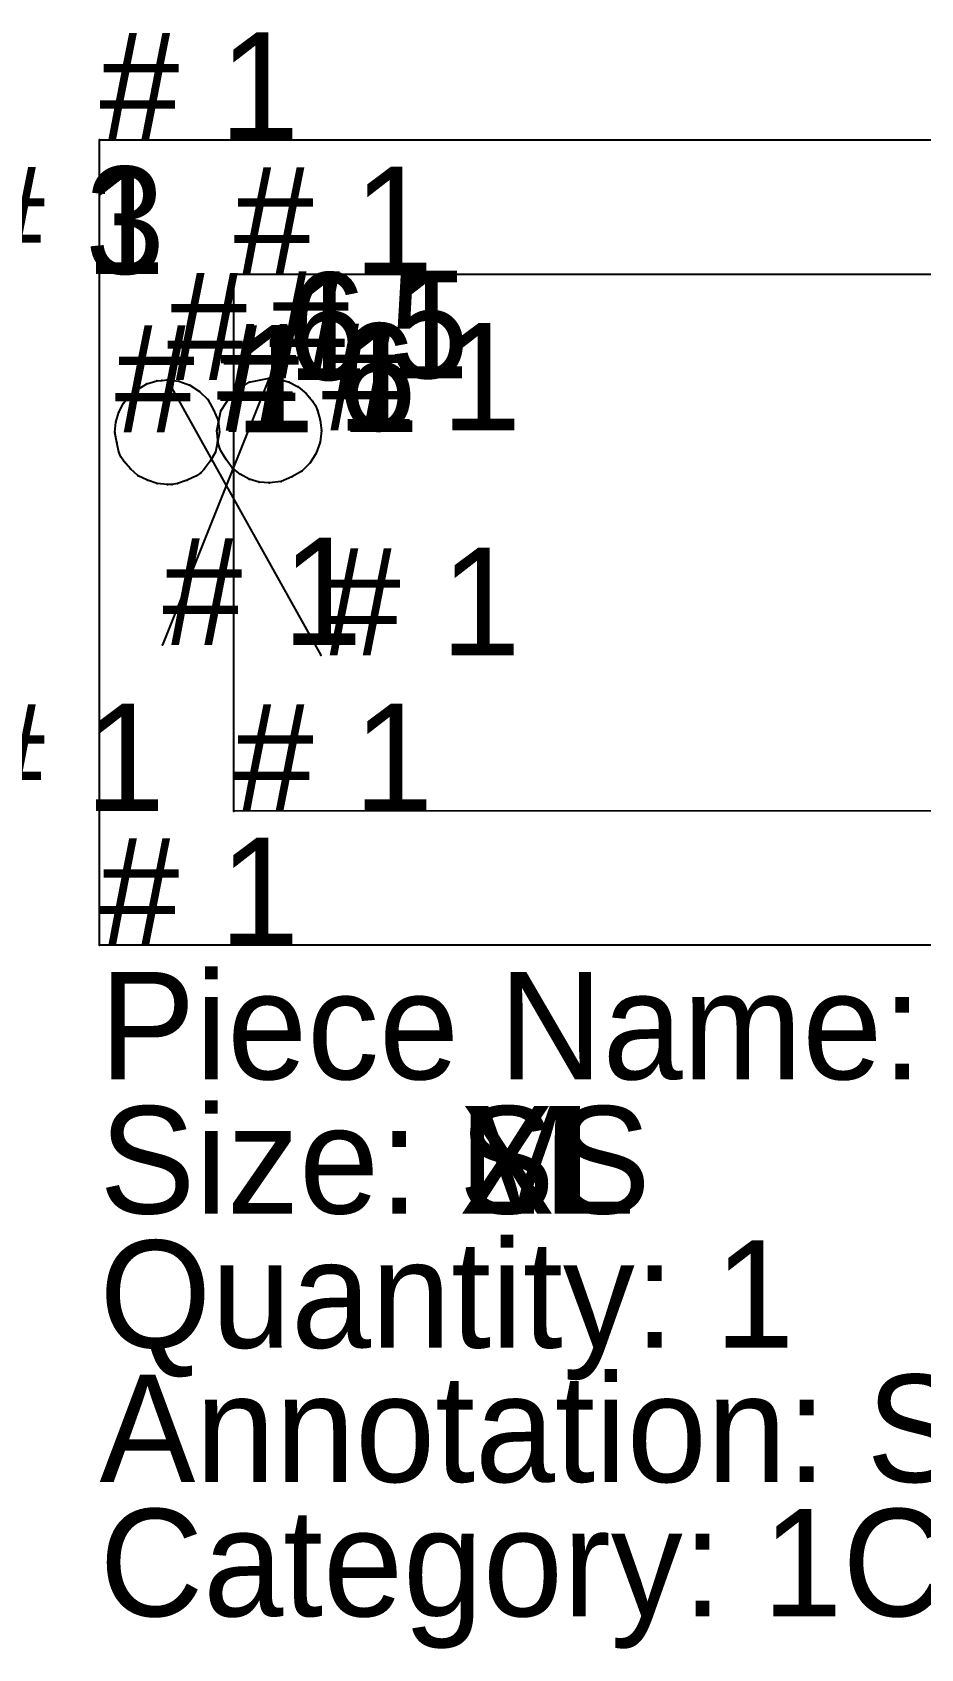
# Model space of a CAD drawing. Extents: x -10 to 8445, y -315 to 270.
# Drawn here: x 2884.6 to 2950.8, y -82.4 to 38 of the extents above; entities that cross this region are included whole.
import ezdxf

# ---------------------------------------------------------------- set-up
doc = ezdxf.new("R2010")
doc.units = 0

# ---------------------------------------------------------------- blocks, each defined once
blk = doc.blocks.new('SP740099-S_S')
at = {"layer": '1'}
for s, p in [('# 3', (-30992.1289, -61551.4492)), ('# 1', (-30992.1289, -61591.4648))]:
    blk.add_text(s, height=8, dxfattribs=at).set_placement(p)
at = {"layer": '14'}
for p in [(-30992.1289, -61551.4453), (-30992.127, -61591.4648)]:
    blk.add_text('# 1', height=8, dxfattribs=at).set_placement(p)
at = {"layer": '2'}
for s, p in [('# 3', (-30992.1289, -61551.4492)), ('# 1', (-30992.1289, -61551.4453)), ('# 1', (-30992.1289, -61591.4648)), ('# 1', (-30992.127, -61591.4648))]:
    blk.add_text(s, height=8, dxfattribs=at).set_placement(p)
blk = doc.blocks.new('SP7400910-S_XS')
at = {"layer": '1'}
blk.add_lwpolyline([(-30982.1289, -61601.4453), (-31511.9121, -61601.4492), (-31511.9121, -61541.4492), (-30982.1289, -61541.4492)], close=True, dxfattribs=at)
at = {"layer": '14'}
blk.add_lwpolyline([(-30992.1289, -61591.4453), (-31501.9199, -61591.4648), (-31501.9199, -61551.4648), (-30992.127, -61551.4648)], close=True, dxfattribs=at)
at = {"layer": '2'}
for p in [(-31511.9121, -61541.4492), (-31501.9199, -61551.4648), (-31507.6426, -61559.4141), (-31507.2617, -61559.375), (-31506.8789, -61559.3359), (-31506.8789, -61559.3359), (-31506.8789, -61559.3359), (-31499.2852, -61559.2109), (-31499.2852, -61559.2109), (-31499.2852, -61559.2109), (-31497.791, -61559.5078), (-31509.6426, -61560.4883), (-31508.377, -61559.6328), (-31505.1973, -61559.7344), (-31502.0332, -61560.3633), (-31496.5254, -61560.3477), (-31496.2793, -61560.6406), (-31510.4707, -61561.75), (-31503.8457, -61560.8086), (-31496.0332, -61560.9375), (-31495.6738, -61561.6133), (-31503.1758, -61563.125), (-31503.1758, -61563.125), (-31503.0801, -61562.3672), (-31495.3789, -61563.1016), (-31495.3789, -61563.1055), (-31510.7695, -61563.2422), (-31510.7695, -61563.25), (-31510.6211, -61563.9922), (-31503.1367, -61563.5), (-31503.1211, -61563.9844), (-31503.0957, -61563.8789), (-31502.9727, -61563.2305), (-31502.9727, -61563.2383), (-31510.4707, -61564.7344), (-31510.1035, -61565.4063), (-31503.2676, -61564.7266), (-31502.8691, -61564.6172), (-31495.7754, -61564.793), (-31509.0254, -61566.4844), (-31504.6895, -61566.4844), (-31504.1113, -61565.9922), (-31502.0254, -61565.8828), (-31500.7598, -61566.7266), (-31496.8457, -61566.1484), (-31507.627, -61567.0625), (-31506.8633, -61567.1367), (-31506.8633, -61567.1367), (-31506.1035, -61567.0664), (-31499.2695, -61567.0117), (-31499.2695, -61567.0117), (-31498.4004, -61566.9063), (-31507.2285, -61579.082), (-31495.4316, -61579.8477), (-31501.9199, -61591.4648), (-31511.9121, -61601.4492)]:
    blk.add_point(p, dxfattribs=at)
at = {"layer": '3'}
for p in [(-31506.0156, -61559.4414), (-31500.7754, -61559.5156), (-31498.5234, -61559.2852), (-31509.0313, -61560.0273), (-31504.4609, -61560.1992), (-31497.1172, -61559.8672), (-31510.1152, -61561.0781), (-31503.418, -61561.5703), (-31502.8789, -61561.6328), (-31495.8223, -61561.2539), (-31510.6914, -61562.4805), (-31495.4922, -61562.3516), (-31503.0195, -61564.2539), (-31495.4844, -61563.9727), (-31510.3223, -61565.0781), (-31503.6621, -61565.3828), (-31502.4785, -61565.2734), (-31496.2383, -61565.5273), (-31509.5938, -61565.9688), (-31508.3438, -61566.8086), (-31505.3906, -61566.8125), (-31504.3809, -61566.2734), (-31501.4336, -61566.3672), (-31497.6016, -61566.5703), (-31506.4902, -61567.1406), (-31500.0273, -61566.9492)]:
    blk.add_point(p, dxfattribs=at)
at = {"layer": '8'}
for points in [[(-31510.7695, -61563.2422), (-31510.6914, -61562.4805), (-31510.4707, -61561.75), (-31510.1152, -61561.0781), (-31509.6426, -61560.4883), (-31509.0313, -61560.0273), (-31508.377, -61559.6328), (-31507.6426, -61559.4141), (-31507.2617, -61559.375), (-31506.8789, -61559.3359)], [(-31499.2852, -61559.2109), (-31507.2285, -61579.082)], [(-31506.8789, -61559.3359), (-31506.0156, -61559.4414), (-31505.1973, -61559.7344), (-31504.4609, -61560.1992), (-31503.8457, -61560.8086), (-31503.418, -61561.5703), (-31503.0801, -61562.3672), (-31502.9727, -61563.2305)], [(-31506.8789, -61559.3359), (-31495.4316, -61579.8477)], [(-31503.1758, -61563.125), (-31502.8789, -61561.6328), (-31502.0332, -61560.3633), (-31500.7754, -61559.5156), (-31499.2852, -61559.2109)], [(-31499.2852, -61559.2109), (-31498.5234, -61559.2852), (-31497.791, -61559.5078), (-31497.1172, -61559.8672), (-31496.5254, -61560.3477), (-31496.2793, -61560.6406), (-31496.0332, -61560.9375), (-31495.8223, -61561.2539), (-31495.6738, -61561.6133), (-31495.4922, -61562.3516), (-31495.3789, -61563.1016)], [(-31499.2695, -61567.0117), (-31500.0273, -61566.9492), (-31500.7598, -61566.7266), (-31501.4336, -61566.3672), (-31502.0254, -61565.8828), (-31502.4785, -61565.2734), (-31502.8691, -61564.6172), (-31503.0195, -61564.2539), (-31503.0957, -61563.8789), (-31503.1367, -61563.5), (-31503.1758, -61563.125)], [(-31495.3789, -61563.1055), (-31495.4844, -61563.9727), (-31495.7754, -61564.793), (-31496.2383, -61565.5273), (-31496.8457, -61566.1484), (-31497.6016, -61566.5703), (-31498.4004, -61566.9063), (-31499.2695, -61567.0117)], [(-31506.8633, -61567.1367), (-31507.627, -61567.0625), (-31508.3438, -61566.8086), (-31509.0254, -61566.4844), (-31509.5938, -61565.9688), (-31510.1035, -61565.4063), (-31510.3223, -61565.0781), (-31510.4707, -61564.7344), (-31510.6211, -61563.9922), (-31510.7695, -61563.25)], [(-31502.9727, -61563.2383), (-31503.1211, -61563.9844), (-31503.2676, -61564.7266), (-31503.6621, -61565.3828), (-31504.1113, -61565.9922), (-31504.3809, -61566.2734), (-31504.6895, -61566.4844), (-31505.3906, -61566.8125), (-31506.1035, -61567.0664), (-31506.4902, -61567.1406), (-31506.8633, -61567.1367)]]:
    blk.add_lwpolyline(points, dxfattribs=at)
at = {"layer": '1'}
for s, p in [('Piece Name: SP7400910', (-31511.9121, -61611.4414)), ('Size: XS', (-31511.9121, -61621.4414))]:
    blk.add_text(s, height=8, dxfattribs=at).set_placement(p)
blk = doc.blocks.new('SP7400910-S_S')
at = {"layer": '1'}
blk.add_lwpolyline([(-30982.1289, -61601.4453), (-31511.9121, -61601.4492), (-31511.9121, -61541.4492), (-30982.1289, -61541.4492)], close=True, dxfattribs=at)
at = {"layer": '14'}
blk.add_lwpolyline([(-30992.1289, -61591.4453), (-31501.9199, -61591.4648), (-31501.9199, -61551.4648), (-30992.127, -61551.4648)], close=True, dxfattribs=at)
at = {"layer": '2'}
for p in [(-31511.9121, -61541.4492), (-31501.9199, -61551.4648), (-31507.6426, -61559.4141), (-31507.2617, -61559.375), (-31506.8809, -61559.3359), (-31506.8789, -61559.3359), (-31506.8789, -61559.3398), (-31499.2852, -61559.2109), (-31499.2852, -61559.2148), (-31499.2832, -61559.2109), (-31497.793, -61559.5078), (-31509.6426, -61560.4883), (-31508.377, -61559.6328), (-31505.1973, -61559.7344), (-31502.0332, -61560.3633), (-31496.5254, -61560.3477), (-31496.2793, -61560.6406), (-31510.4707, -61561.7539), (-31503.8457, -61560.8086), (-31496.0332, -61560.9375), (-31495.6738, -61561.6133), (-31503.1758, -61563.125), (-31503.1758, -61563.1289), (-31503.0801, -61562.3672), (-31495.3789, -61563.1016), (-31495.3789, -61563.1055), (-31510.7695, -61563.2422), (-31510.7695, -61563.2461), (-31510.6211, -61563.9922), (-31503.1367, -61563.5), (-31503.1211, -61563.9844), (-31503.0957, -61563.8789), (-31502.9727, -61563.2305), (-31502.9727, -61563.2383), (-31510.4707, -61564.7344), (-31510.1035, -61565.4063), (-31503.2676, -61564.7266), (-31502.8691, -61564.6172), (-31495.7754, -61564.793), (-31509.0254, -61566.4844), (-31504.6895, -61566.4844), (-31504.1113, -61565.9922), (-31502.0254, -61565.8828), (-31500.7598, -61566.7266), (-31496.8457, -61566.1484), (-31507.627, -61567.0625), (-31506.8633, -61567.1367), (-31506.8613, -61567.1367), (-31506.1035, -61567.0664), (-31499.2715, -61567.0117), (-31499.2695, -61567.0117), (-31498.4004, -61566.9063), (-31507.2285, -61579.0859), (-31495.4316, -61579.8477), (-31501.9199, -61591.4648), (-31511.9121, -61601.4492)]:
    blk.add_point(p, dxfattribs=at)
at = {"layer": '3'}
for p in [(-31506.0156, -61559.4414), (-31500.7754, -61559.5156), (-31498.5234, -61559.2852), (-31509.0313, -61560.0273), (-31504.4609, -61560.1992), (-31497.1172, -61559.8672), (-31510.1152, -61561.0781), (-31503.418, -61561.5703), (-31502.8789, -61561.6328), (-31495.8223, -61561.2539), (-31510.6914, -61562.4805), (-31495.4922, -61562.3516), (-31503.0195, -61564.2539), (-31495.4844, -61563.9727), (-31510.3223, -61565.0781), (-31503.6621, -61565.3828), (-31502.4785, -61565.2734), (-31496.2383, -61565.5273), (-31509.5938, -61565.9688), (-31508.3438, -61566.8086), (-31505.3906, -61566.8125), (-31504.3809, -61566.2734), (-31501.4336, -61566.3672), (-31497.6016, -61566.5703), (-31506.4902, -61567.1406), (-31500.0273, -61566.9492)]:
    blk.add_point(p, dxfattribs=at)
at = {"layer": '8'}
for points in [[(-31510.7695, -61563.2422), (-31510.6914, -61562.4805), (-31510.4707, -61561.7539), (-31510.1152, -61561.0781), (-31509.6426, -61560.4883), (-31509.0313, -61560.0273), (-31508.377, -61559.6328), (-31507.6426, -61559.4141), (-31507.2617, -61559.375), (-31506.8809, -61559.3359)], [(-31499.2852, -61559.2148), (-31507.2285, -61579.0859)], [(-31506.8789, -61559.3359), (-31506.0156, -61559.4414), (-31505.1973, -61559.7344), (-31504.4609, -61560.1992), (-31503.8457, -61560.8086), (-31503.418, -61561.5703), (-31503.0801, -61562.3672), (-31502.9727, -61563.2305)], [(-31506.8789, -61559.3398), (-31495.4316, -61579.8477)], [(-31503.1758, -61563.125), (-31502.8789, -61561.6328), (-31502.0332, -61560.3633), (-31500.7754, -61559.5156), (-31499.2852, -61559.2109)], [(-31499.2832, -61559.2109), (-31498.5234, -61559.2852), (-31497.793, -61559.5078), (-31497.1172, -61559.8672), (-31496.5254, -61560.3477), (-31496.2793, -61560.6406), (-31496.0332, -61560.9375), (-31495.8223, -61561.2539), (-31495.6738, -61561.6133), (-31495.4922, -61562.3516), (-31495.3789, -61563.1016)], [(-31499.2715, -61567.0117), (-31500.0273, -61566.9492), (-31500.7598, -61566.7266), (-31501.4336, -61566.3672), (-31502.0254, -61565.8828), (-31502.4785, -61565.2734), (-31502.8691, -61564.6172), (-31503.0195, -61564.2539), (-31503.0957, -61563.8789), (-31503.1367, -61563.5), (-31503.1758, -61563.1289)], [(-31495.3789, -61563.1055), (-31495.4844, -61563.9727), (-31495.7754, -61564.793), (-31496.2383, -61565.5273), (-31496.8457, -61566.1484), (-31497.6016, -61566.5703), (-31498.4004, -61566.9063), (-31499.2695, -61567.0117)], [(-31506.8633, -61567.1367), (-31507.627, -61567.0625), (-31508.3438, -61566.8086), (-31509.0254, -61566.4844), (-31509.5938, -61565.9688), (-31510.1035, -61565.4063), (-31510.3223, -61565.0781), (-31510.4707, -61564.7344), (-31510.6211, -61563.9922), (-31510.7695, -61563.2461)], [(-31502.9727, -61563.2383), (-31503.1211, -61563.9844), (-31503.2676, -61564.7266), (-31503.6621, -61565.3828), (-31504.1113, -61565.9922), (-31504.3809, -61566.2734), (-31504.6895, -61566.4844), (-31505.3906, -61566.8125), (-31506.1035, -61567.0664), (-31506.4902, -61567.1406), (-31506.8613, -61567.1367)]]:
    blk.add_lwpolyline(points, dxfattribs=at)
at = {"layer": '1'}
for s, p in [('# 1', (-31511.9121, -61541.4492)), ('# 1', (-31511.9121, -61601.4492)), ('Piece Name: SP7400910', (-31511.9121, -61611.4414)), ('Size: S', (-31511.9121, -61621.4414)), ('Quantity: 1', (-31511.9121, -61631.4414)), ('Annotation: SOPRA COPRILMAPO DX', (-31511.9121, -61641.4414)), ('Category: 1COSI', (-31511.9121, -61651.4414))]:
    blk.add_text(s, height=8, dxfattribs=at).set_placement(p)
at = {"layer": '14'}
for p in [(-31501.9199, -61551.4648), (-31501.9199, -61591.4648)]:
    blk.add_text('# 1', height=8, dxfattribs=at).set_placement(p)
at = {"layer": '2'}
for s, p in [('# 1', (-31511.9121, -61541.4492)), ('# 1', (-31501.9199, -61551.4648)), ('# 1', (-31506.8809, -61559.3359)), ('# 6', (-31506.8789, -61559.3398)), ('# 1', (-31506.8789, -61559.3359)), ('# 1', (-31499.2852, -61559.2109)), ('# 1', (-31499.2852, -61559.2148)), ('# 5', (-31499.2832, -61559.2109)), ('# 1', (-31510.7695, -61563.2422)), ('# 1', (-31510.7695, -61563.2461)), ('# 6', (-31503.1758, -61563.1289)), ('# 1', (-31503.1758, -61563.125)), ('# 1', (-31502.9727, -61563.2305)), ('# 1', (-31502.9727, -61563.2383)), ('# 1', (-31495.3789, -61563.1016)), ('# 1', (-31495.3789, -61563.1055)), ('# 1', (-31506.8633, -61567.1367)), ('# 21', (-31506.8613, -61567.1367)), ('# 1', (-31499.2715, -61567.0117)), ('# 1', (-31499.2695, -61567.0117)), ('# 1', (-31507.2285, -61579.0859)), ('# 1', (-31495.4316, -61579.8477)), ('# 1', (-31501.9199, -61591.4648)), ('# 1', (-31511.9121, -61601.4492))]:
    blk.add_text(s, height=8, dxfattribs=at).set_placement(p)
at = {"layer": '8'}
for s, p in [('# 1', (-31506.8809, -61559.3359)), ('# 6', (-31506.8789, -61559.3398)), ('# 1', (-31506.8789, -61559.3359)), ('# 1', (-31499.2852, -61559.2109)), ('# 1', (-31499.2852, -61559.2148)), ('# 5', (-31499.2832, -61559.2109)), ('# 1', (-31510.7695, -61563.2422)), ('# 1', (-31510.7695, -61563.2461)), ('# 6', (-31503.1758, -61563.1289)), ('# 1', (-31503.1758, -61563.125)), ('# 1', (-31502.9727, -61563.2305)), ('# 1', (-31502.9727, -61563.2383)), ('# 1', (-31495.3789, -61563.1016)), ('# 1', (-31495.3789, -61563.1055)), ('# 1', (-31506.8633, -61567.1367)), ('# 21', (-31506.8613, -61567.1367)), ('# 1', (-31499.2715, -61567.0117)), ('# 1', (-31499.2695, -61567.0117)), ('# 1', (-31507.2285, -61579.0859)), ('# 1', (-31495.4316, -61579.8477))]:
    blk.add_text(s, height=8, dxfattribs=at).set_placement(p)
blk = doc.blocks.new('SP7400910-S_M')
at = {"layer": '1'}
blk.add_lwpolyline([(-30982.1289, -61601.4453), (-31511.9121, -61601.4492), (-31511.9121, -61541.4492), (-30982.1289, -61541.4492)], close=True, dxfattribs=at)
at = {"layer": '14'}
blk.add_lwpolyline([(-30992.1289, -61591.4453), (-31501.9199, -61591.4648), (-31501.9199, -61551.4648), (-30992.127, -61551.4648)], close=True, dxfattribs=at)
at = {"layer": '2'}
for p in [(-31511.9121, -61541.4492), (-31501.9199, -61551.4648), (-31507.6426, -61559.4141), (-31507.2617, -61559.375), (-31506.8789, -61559.3359), (-31506.8789, -61559.3359), (-31506.8789, -61559.3359), (-31499.2852, -61559.2109), (-31499.2852, -61559.2109), (-31499.2852, -61559.2109), (-31497.791, -61559.5078), (-31509.6426, -61560.4883), (-31508.377, -61559.6328), (-31505.1973, -61559.7344), (-31502.0332, -61560.3633), (-31496.5254, -61560.3477), (-31496.2793, -61560.6406), (-31510.4707, -61561.75), (-31503.8457, -61560.8086), (-31496.0332, -61560.9375), (-31495.6738, -61561.6133), (-31503.1758, -61563.125), (-31503.1758, -61563.125), (-31503.0801, -61562.3672), (-31495.3789, -61563.1016), (-31495.3789, -61563.1055), (-31510.7695, -61563.2422), (-31510.7695, -61563.25), (-31510.6211, -61563.9922), (-31503.1367, -61563.5), (-31503.1211, -61563.9844), (-31503.0957, -61563.8789), (-31502.9727, -61563.2305), (-31502.9727, -61563.2383), (-31510.4707, -61564.7344), (-31510.1035, -61565.4063), (-31503.2676, -61564.7266), (-31502.8691, -61564.6172), (-31495.7754, -61564.793), (-31509.0254, -61566.4844), (-31504.6895, -61566.4844), (-31504.1113, -61565.9922), (-31502.0254, -61565.8828), (-31500.7598, -61566.7266), (-31496.8457, -61566.1484), (-31507.627, -61567.0625), (-31506.8633, -61567.1367), (-31506.8633, -61567.1367), (-31506.1035, -61567.0664), (-31499.2695, -61567.0117), (-31499.2695, -61567.0117), (-31498.4004, -61566.9063), (-31507.2285, -61579.082), (-31495.4316, -61579.8477), (-31501.9199, -61591.4648), (-31511.9121, -61601.4492)]:
    blk.add_point(p, dxfattribs=at)
at = {"layer": '3'}
for p in [(-31506.0156, -61559.4414), (-31500.7754, -61559.5156), (-31498.5234, -61559.2852), (-31509.0313, -61560.0273), (-31504.4609, -61560.1992), (-31497.1172, -61559.8672), (-31510.1152, -61561.0781), (-31503.418, -61561.5703), (-31502.8789, -61561.6328), (-31495.8223, -61561.2539), (-31510.6914, -61562.4805), (-31495.4922, -61562.3516), (-31503.0195, -61564.2539), (-31495.4844, -61563.9727), (-31510.3223, -61565.0781), (-31503.6621, -61565.3828), (-31502.4785, -61565.2734), (-31496.2383, -61565.5273), (-31509.5938, -61565.9688), (-31508.3438, -61566.8086), (-31505.3906, -61566.8125), (-31504.3809, -61566.2734), (-31501.4336, -61566.3672), (-31497.6016, -61566.5703), (-31506.4902, -61567.1406), (-31500.0273, -61566.9492)]:
    blk.add_point(p, dxfattribs=at)
at = {"layer": '8'}
for points in [[(-31510.7695, -61563.2422), (-31510.6914, -61562.4805), (-31510.4707, -61561.75), (-31510.1152, -61561.0781), (-31509.6426, -61560.4883), (-31509.0313, -61560.0273), (-31508.377, -61559.6328), (-31507.6426, -61559.4141), (-31507.2617, -61559.375), (-31506.8789, -61559.3359)], [(-31499.2852, -61559.2109), (-31507.2285, -61579.082)], [(-31506.8789, -61559.3359), (-31506.0156, -61559.4414), (-31505.1973, -61559.7344), (-31504.4609, -61560.1992), (-31503.8457, -61560.8086), (-31503.418, -61561.5703), (-31503.0801, -61562.3672), (-31502.9727, -61563.2305)], [(-31506.8789, -61559.3359), (-31495.4316, -61579.8477)], [(-31503.1758, -61563.125), (-31502.8789, -61561.6328), (-31502.0332, -61560.3633), (-31500.7754, -61559.5156), (-31499.2852, -61559.2109)], [(-31499.2852, -61559.2109), (-31498.5234, -61559.2852), (-31497.791, -61559.5078), (-31497.1172, -61559.8672), (-31496.5254, -61560.3477), (-31496.2793, -61560.6406), (-31496.0332, -61560.9375), (-31495.8223, -61561.2539), (-31495.6738, -61561.6133), (-31495.4922, -61562.3516), (-31495.3789, -61563.1016)], [(-31499.2695, -61567.0117), (-31500.0273, -61566.9492), (-31500.7598, -61566.7266), (-31501.4336, -61566.3672), (-31502.0254, -61565.8828), (-31502.4785, -61565.2734), (-31502.8691, -61564.6172), (-31503.0195, -61564.2539), (-31503.0957, -61563.8789), (-31503.1367, -61563.5), (-31503.1758, -61563.125)], [(-31495.3789, -61563.1055), (-31495.4844, -61563.9727), (-31495.7754, -61564.793), (-31496.2383, -61565.5273), (-31496.8457, -61566.1484), (-31497.6016, -61566.5703), (-31498.4004, -61566.9063), (-31499.2695, -61567.0117)], [(-31506.8633, -61567.1367), (-31507.627, -61567.0625), (-31508.3438, -61566.8086), (-31509.0254, -61566.4844), (-31509.5938, -61565.9688), (-31510.1035, -61565.4063), (-31510.3223, -61565.0781), (-31510.4707, -61564.7344), (-31510.6211, -61563.9922), (-31510.7695, -61563.25)], [(-31502.9727, -61563.2383), (-31503.1211, -61563.9844), (-31503.2676, -61564.7266), (-31503.6621, -61565.3828), (-31504.1113, -61565.9922), (-31504.3809, -61566.2734), (-31504.6895, -61566.4844), (-31505.3906, -61566.8125), (-31506.1035, -61567.0664), (-31506.4902, -61567.1406), (-31506.8633, -61567.1367)]]:
    blk.add_lwpolyline(points, dxfattribs=at)
at = {"layer": '1'}
for s, p in [('Piece Name: SP7400910', (-31511.9121, -61611.4414)), ('Size: M', (-31511.9121, -61621.4414))]:
    blk.add_text(s, height=8, dxfattribs=at).set_placement(p)
blk = doc.blocks.new('SP7400910-S_L')
at = {"layer": '1'}
blk.add_lwpolyline([(-30982.1289, -61601.4453), (-31511.9121, -61601.4492), (-31511.9121, -61541.4492), (-30982.1289, -61541.4492)], close=True, dxfattribs=at)
at = {"layer": '14'}
blk.add_lwpolyline([(-30992.1289, -61591.4453), (-31501.9199, -61591.4648), (-31501.9199, -61551.4648), (-30992.127, -61551.4648)], close=True, dxfattribs=at)
at = {"layer": '2'}
for p in [(-31511.9121, -61541.4492), (-31501.9199, -61551.4648), (-31507.6426, -61559.4141), (-31507.2617, -61559.375), (-31506.8789, -61559.3359), (-31506.8789, -61559.3359), (-31506.8789, -61559.3359), (-31499.2852, -61559.2109), (-31499.2852, -61559.2109), (-31499.2852, -61559.2109), (-31497.791, -61559.5078), (-31509.6426, -61560.4883), (-31508.377, -61559.6328), (-31505.1973, -61559.7344), (-31502.0332, -61560.3633), (-31496.5254, -61560.3477), (-31496.2793, -61560.6406), (-31510.4707, -61561.75), (-31503.8457, -61560.8086), (-31496.0332, -61560.9375), (-31495.6738, -61561.6133), (-31503.1758, -61563.125), (-31503.1758, -61563.125), (-31503.0801, -61562.3672), (-31495.3789, -61563.1016), (-31495.3789, -61563.1055), (-31510.7695, -61563.2422), (-31510.7695, -61563.25), (-31510.6211, -61563.9922), (-31503.1367, -61563.5), (-31503.1211, -61563.9844), (-31503.0957, -61563.8789), (-31502.9727, -61563.2305), (-31502.9727, -61563.2383), (-31510.4707, -61564.7344), (-31510.1035, -61565.4063), (-31503.2676, -61564.7266), (-31502.8691, -61564.6172), (-31495.7754, -61564.793), (-31509.0254, -61566.4844), (-31504.6895, -61566.4844), (-31504.1113, -61565.9922), (-31502.0254, -61565.8828), (-31500.7598, -61566.7266), (-31496.8457, -61566.1484), (-31507.627, -61567.0625), (-31506.8633, -61567.1367), (-31506.8633, -61567.1367), (-31506.1035, -61567.0664), (-31499.2695, -61567.0117), (-31499.2695, -61567.0117), (-31498.4004, -61566.9063), (-31507.2285, -61579.082), (-31495.4316, -61579.8477), (-31501.9199, -61591.4648), (-31511.9121, -61601.4492)]:
    blk.add_point(p, dxfattribs=at)
at = {"layer": '3'}
for p in [(-31506.0156, -61559.4414), (-31500.7754, -61559.5156), (-31498.5234, -61559.2852), (-31509.0313, -61560.0273), (-31504.4609, -61560.1992), (-31497.1172, -61559.8672), (-31510.1152, -61561.0781), (-31503.418, -61561.5703), (-31502.8789, -61561.6328), (-31495.8223, -61561.2539), (-31510.6914, -61562.4805), (-31495.4922, -61562.3516), (-31503.0195, -61564.2539), (-31495.4844, -61563.9727), (-31510.3223, -61565.0781), (-31503.6621, -61565.3828), (-31502.4785, -61565.2734), (-31496.2383, -61565.5273), (-31509.5938, -61565.9688), (-31508.3438, -61566.8086), (-31505.3906, -61566.8125), (-31504.3809, -61566.2734), (-31501.4336, -61566.3672), (-31497.6016, -61566.5703), (-31506.4902, -61567.1406), (-31500.0273, -61566.9492)]:
    blk.add_point(p, dxfattribs=at)
at = {"layer": '8'}
for points in [[(-31510.7695, -61563.2422), (-31510.6914, -61562.4805), (-31510.4707, -61561.75), (-31510.1152, -61561.0781), (-31509.6426, -61560.4883), (-31509.0313, -61560.0273), (-31508.377, -61559.6328), (-31507.6426, -61559.4141), (-31507.2617, -61559.375), (-31506.8789, -61559.3359)], [(-31499.2852, -61559.2109), (-31507.2285, -61579.082)], [(-31506.8789, -61559.3359), (-31506.0156, -61559.4414), (-31505.1973, -61559.7344), (-31504.4609, -61560.1992), (-31503.8457, -61560.8086), (-31503.418, -61561.5703), (-31503.0801, -61562.3672), (-31502.9727, -61563.2305)], [(-31506.8789, -61559.3359), (-31495.4316, -61579.8477)], [(-31503.1758, -61563.125), (-31502.8789, -61561.6328), (-31502.0332, -61560.3633), (-31500.7754, -61559.5156), (-31499.2852, -61559.2109)], [(-31499.2852, -61559.2109), (-31498.5234, -61559.2852), (-31497.791, -61559.5078), (-31497.1172, -61559.8672), (-31496.5254, -61560.3477), (-31496.2793, -61560.6406), (-31496.0332, -61560.9375), (-31495.8223, -61561.2539), (-31495.6738, -61561.6133), (-31495.4922, -61562.3516), (-31495.3789, -61563.1016)], [(-31499.2695, -61567.0117), (-31500.0273, -61566.9492), (-31500.7598, -61566.7266), (-31501.4336, -61566.3672), (-31502.0254, -61565.8828), (-31502.4785, -61565.2734), (-31502.8691, -61564.6172), (-31503.0195, -61564.2539), (-31503.0957, -61563.8789), (-31503.1367, -61563.5), (-31503.1758, -61563.125)], [(-31495.3789, -61563.1055), (-31495.4844, -61563.9727), (-31495.7754, -61564.793), (-31496.2383, -61565.5273), (-31496.8457, -61566.1484), (-31497.6016, -61566.5703), (-31498.4004, -61566.9063), (-31499.2695, -61567.0117)], [(-31506.8633, -61567.1367), (-31507.627, -61567.0625), (-31508.3438, -61566.8086), (-31509.0254, -61566.4844), (-31509.5938, -61565.9688), (-31510.1035, -61565.4063), (-31510.3223, -61565.0781), (-31510.4707, -61564.7344), (-31510.6211, -61563.9922), (-31510.7695, -61563.25)], [(-31502.9727, -61563.2383), (-31503.1211, -61563.9844), (-31503.2676, -61564.7266), (-31503.6621, -61565.3828), (-31504.1113, -61565.9922), (-31504.3809, -61566.2734), (-31504.6895, -61566.4844), (-31505.3906, -61566.8125), (-31506.1035, -61567.0664), (-31506.4902, -61567.1406), (-31506.8633, -61567.1367)]]:
    blk.add_lwpolyline(points, dxfattribs=at)
at = {"layer": '1'}
for s, p in [('Piece Name: SP7400910', (-31511.9121, -61611.4414)), ('Size: L', (-31511.9121, -61621.4414))]:
    blk.add_text(s, height=8, dxfattribs=at).set_placement(p)
blk = doc.blocks.new('SP7400910-S_XL')
at = {"layer": '1'}
blk.add_lwpolyline([(-30982.1289, -61601.4453), (-31511.9121, -61601.4492), (-31511.9121, -61541.4492), (-30982.1289, -61541.4492)], close=True, dxfattribs=at)
at = {"layer": '14'}
blk.add_lwpolyline([(-30992.1289, -61591.4453), (-31501.9199, -61591.4648), (-31501.9199, -61551.4648), (-30992.127, -61551.4648)], close=True, dxfattribs=at)
at = {"layer": '2'}
for p in [(-31511.9121, -61541.4492), (-31501.9199, -61551.4648), (-31507.6426, -61559.4141), (-31507.2617, -61559.375), (-31506.8789, -61559.3359), (-31506.8789, -61559.3359), (-31506.8789, -61559.3359), (-31499.2852, -61559.2109), (-31499.2852, -61559.2109), (-31499.2852, -61559.2109), (-31497.791, -61559.5078), (-31509.6426, -61560.4883), (-31508.377, -61559.6328), (-31505.1973, -61559.7344), (-31502.0332, -61560.3633), (-31496.5254, -61560.3477), (-31496.2793, -61560.6406), (-31510.4707, -61561.75), (-31503.8457, -61560.8086), (-31496.0332, -61560.9375), (-31495.6738, -61561.6133), (-31503.1758, -61563.125), (-31503.1758, -61563.125), (-31503.0801, -61562.3672), (-31495.3789, -61563.1016), (-31495.3789, -61563.1055), (-31510.7695, -61563.2422), (-31510.7695, -61563.25), (-31510.6211, -61563.9922), (-31503.1367, -61563.5), (-31503.1211, -61563.9844), (-31503.0957, -61563.8789), (-31502.9727, -61563.2305), (-31502.9727, -61563.2383), (-31510.4707, -61564.7344), (-31510.1035, -61565.4063), (-31503.2676, -61564.7266), (-31502.8691, -61564.6172), (-31495.7754, -61564.793), (-31509.0254, -61566.4844), (-31504.6895, -61566.4844), (-31504.1113, -61565.9922), (-31502.0254, -61565.8828), (-31500.7598, -61566.7266), (-31496.8457, -61566.1484), (-31507.627, -61567.0625), (-31506.8633, -61567.1367), (-31506.8633, -61567.1367), (-31506.1035, -61567.0664), (-31499.2695, -61567.0117), (-31499.2695, -61567.0117), (-31498.4004, -61566.9063), (-31507.2285, -61579.082), (-31495.4316, -61579.8477), (-31501.9199, -61591.4648), (-31511.9121, -61601.4492)]:
    blk.add_point(p, dxfattribs=at)
at = {"layer": '3'}
for p in [(-31506.0156, -61559.4414), (-31500.7754, -61559.5156), (-31498.5234, -61559.2852), (-31509.0313, -61560.0273), (-31504.4609, -61560.1992), (-31497.1172, -61559.8672), (-31510.1152, -61561.0781), (-31503.418, -61561.5703), (-31502.8789, -61561.6328), (-31495.8223, -61561.2539), (-31510.6914, -61562.4805), (-31495.4922, -61562.3516), (-31503.0195, -61564.2539), (-31495.4844, -61563.9727), (-31510.3223, -61565.0781), (-31503.6621, -61565.3828), (-31502.4785, -61565.2734), (-31496.2383, -61565.5273), (-31509.5938, -61565.9688), (-31508.3438, -61566.8086), (-31505.3906, -61566.8125), (-31504.3809, -61566.2734), (-31501.4336, -61566.3672), (-31497.6016, -61566.5703), (-31506.4902, -61567.1406), (-31500.0273, -61566.9492)]:
    blk.add_point(p, dxfattribs=at)
at = {"layer": '8'}
for points in [[(-31510.7695, -61563.2422), (-31510.6914, -61562.4805), (-31510.4707, -61561.75), (-31510.1152, -61561.0781), (-31509.6426, -61560.4883), (-31509.0313, -61560.0273), (-31508.377, -61559.6328), (-31507.6426, -61559.4141), (-31507.2617, -61559.375), (-31506.8789, -61559.3359)], [(-31499.2852, -61559.2109), (-31507.2285, -61579.082)], [(-31506.8789, -61559.3359), (-31506.0156, -61559.4414), (-31505.1973, -61559.7344), (-31504.4609, -61560.1992), (-31503.8457, -61560.8086), (-31503.418, -61561.5703), (-31503.0801, -61562.3672), (-31502.9727, -61563.2305)], [(-31506.8789, -61559.3359), (-31495.4316, -61579.8477)], [(-31503.1758, -61563.125), (-31502.8789, -61561.6328), (-31502.0332, -61560.3633), (-31500.7754, -61559.5156), (-31499.2852, -61559.2109)], [(-31499.2852, -61559.2109), (-31498.5234, -61559.2852), (-31497.791, -61559.5078), (-31497.1172, -61559.8672), (-31496.5254, -61560.3477), (-31496.2793, -61560.6406), (-31496.0332, -61560.9375), (-31495.8223, -61561.2539), (-31495.6738, -61561.6133), (-31495.4922, -61562.3516), (-31495.3789, -61563.1016)], [(-31499.2695, -61567.0117), (-31500.0273, -61566.9492), (-31500.7598, -61566.7266), (-31501.4336, -61566.3672), (-31502.0254, -61565.8828), (-31502.4785, -61565.2734), (-31502.8691, -61564.6172), (-31503.0195, -61564.2539), (-31503.0957, -61563.8789), (-31503.1367, -61563.5), (-31503.1758, -61563.125)], [(-31495.3789, -61563.1055), (-31495.4844, -61563.9727), (-31495.7754, -61564.793), (-31496.2383, -61565.5273), (-31496.8457, -61566.1484), (-31497.6016, -61566.5703), (-31498.4004, -61566.9063), (-31499.2695, -61567.0117)], [(-31506.8633, -61567.1367), (-31507.627, -61567.0625), (-31508.3438, -61566.8086), (-31509.0254, -61566.4844), (-31509.5938, -61565.9688), (-31510.1035, -61565.4063), (-31510.3223, -61565.0781), (-31510.4707, -61564.7344), (-31510.6211, -61563.9922), (-31510.7695, -61563.25)], [(-31502.9727, -61563.2383), (-31503.1211, -61563.9844), (-31503.2676, -61564.7266), (-31503.6621, -61565.3828), (-31504.1113, -61565.9922), (-31504.3809, -61566.2734), (-31504.6895, -61566.4844), (-31505.3906, -61566.8125), (-31506.1035, -61567.0664), (-31506.4902, -61567.1406), (-31506.8633, -61567.1367)]]:
    blk.add_lwpolyline(points, dxfattribs=at)
at = {"layer": '1'}
for s, p in [('Piece Name: SP7400910', (-31511.9121, -61611.4414)), ('Size: XL', (-31511.9121, -61621.4414))]:
    blk.add_text(s, height=8, dxfattribs=at).set_placement(p)

msp = doc.modelspace()

# ---------------------------------------------------------------- block references
at = {"layer": '1'}
for name, p in [('SP7400910-S_S', (34401.5547, 61571.4414)), ('SP7400910-S_XS', (34401.5547, 61571.4414)), ('SP7400910-S_M', (34401.5547, 61571.4414)), ('SP7400910-S_L', (34401.5547, 61571.4414)), ('SP7400910-S_XL', (34401.5547, 61571.4414)), ('SP740099-S_S', (33871.7734, 61571.4453))]:
    msp.add_blockref(name, p, dxfattribs=at)

doc.saveas('drawing.dxf')
